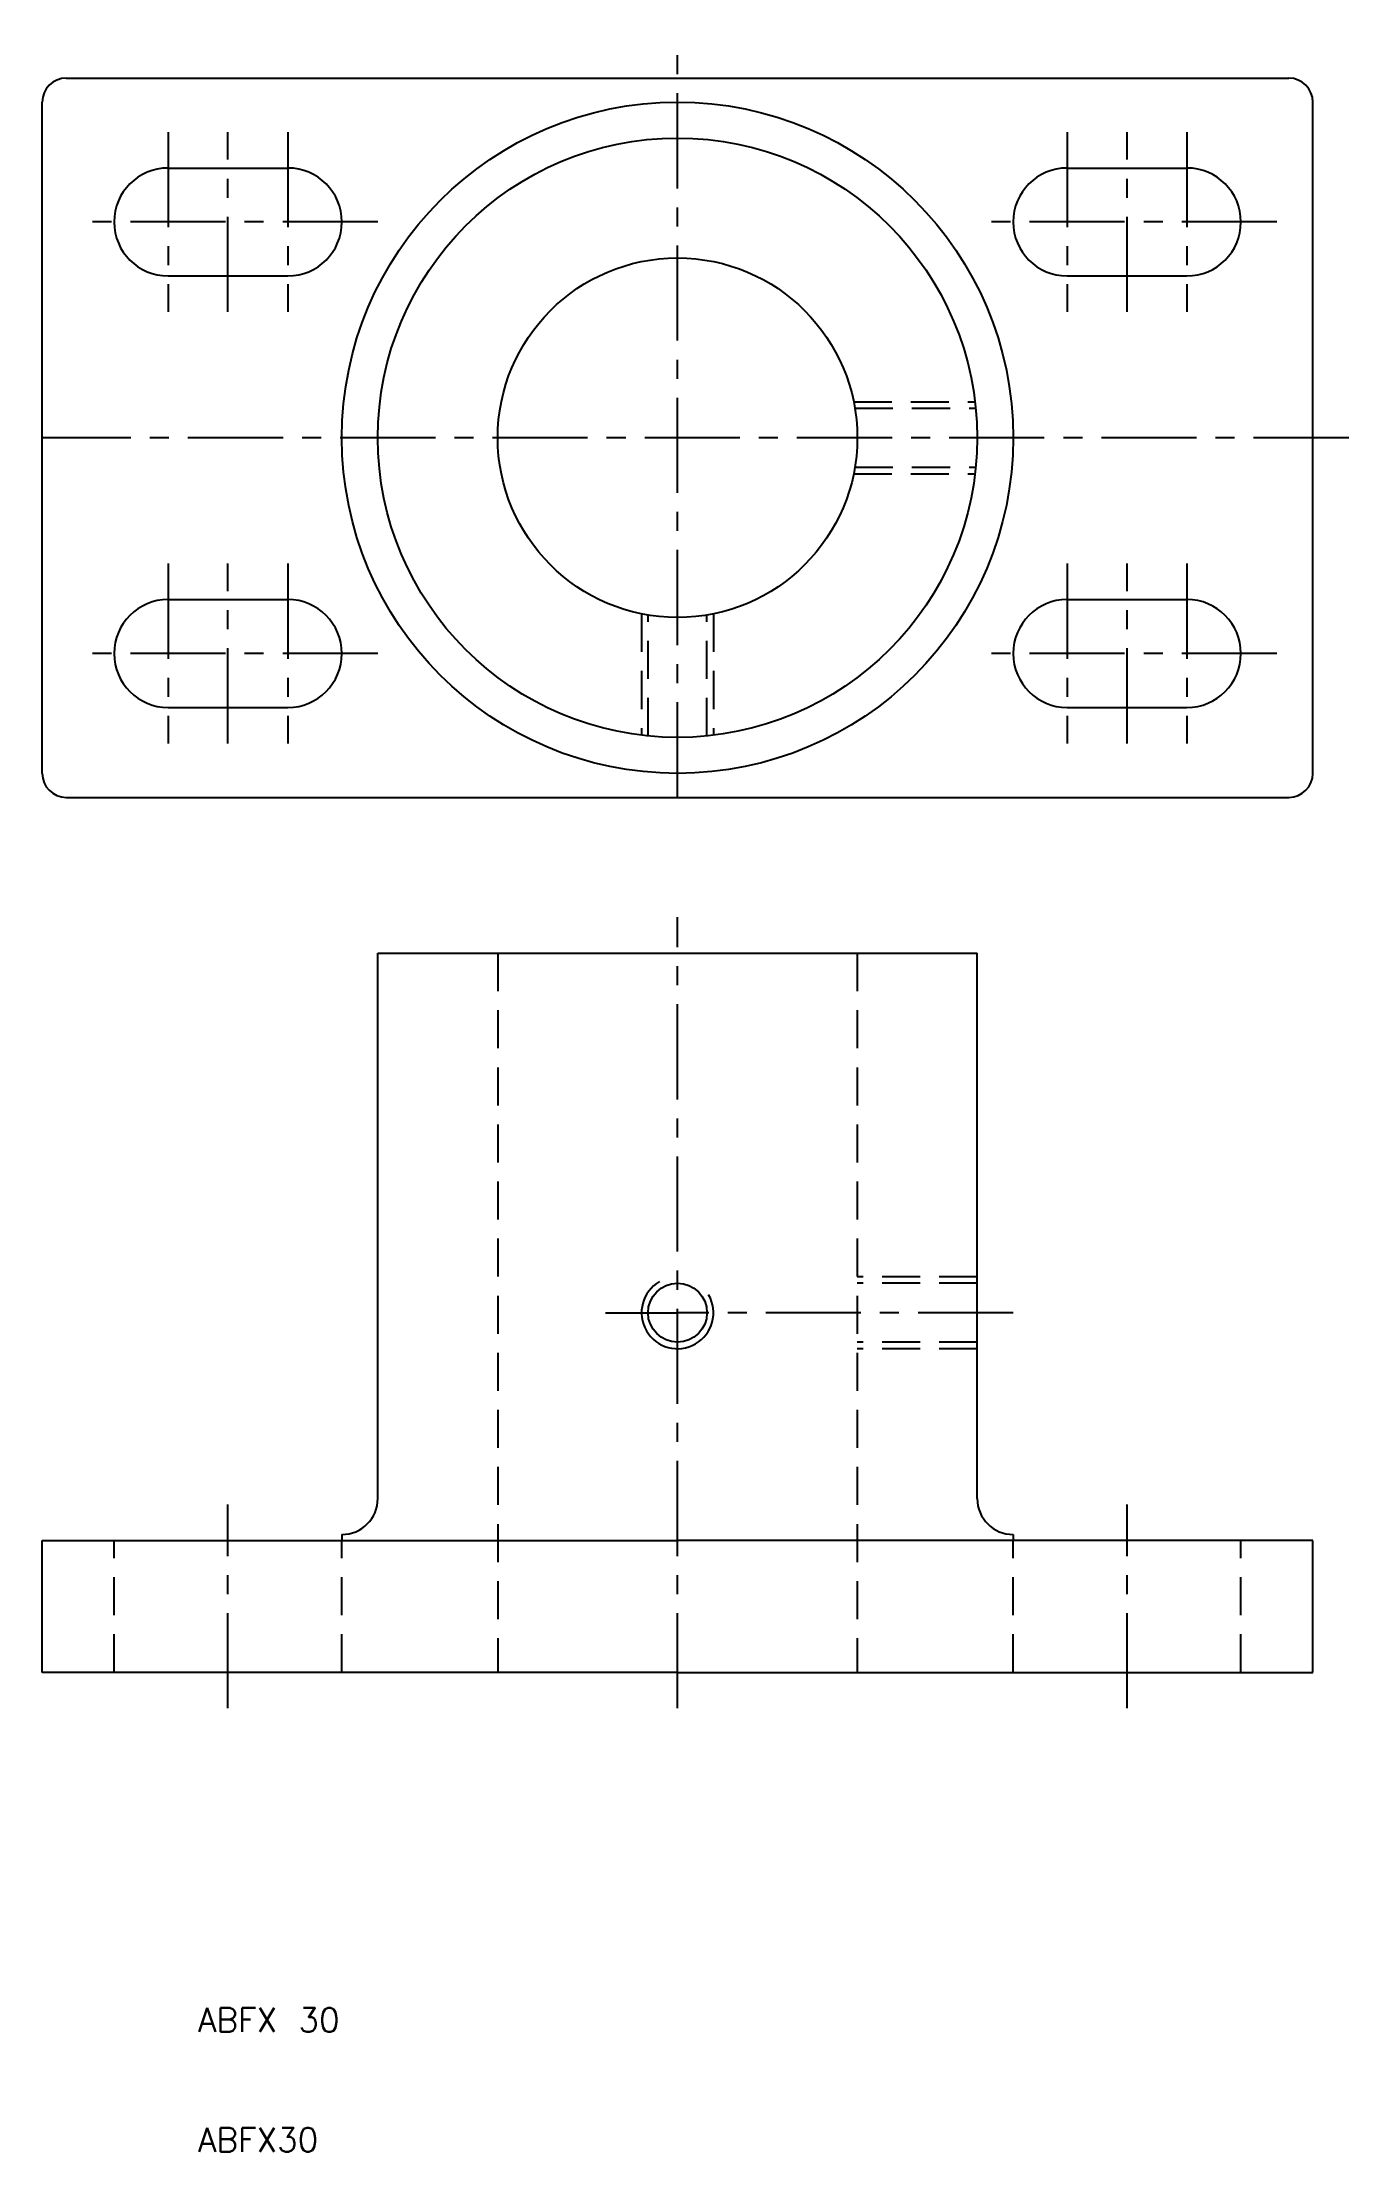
# Model space of a CAD drawing. Extents: x -3 to 106, y 10 to 186.
import ezdxf

# ---------------------------------------------------------------- set-up
doc = ezdxf.new("R2010")
doc.units = 0
doc.header["$LTSCALE"] = 0.25
doc.linetypes.add('CENTER', pattern=[50.8, 31.75, -6.35, 6.35, -6.35])
doc.linetypes.add('DASHED', pattern=[19.05, 12.7, -6.35])
doc.layers.get('0').update_dxf_attribs({"linetype": 'CONTINUOUS'})
doc.layers.add('CENTER', color=1, linetype='CENTER')
doc.styles.get("Standard").update_dxf_attribs({"font": 'txt.shx', "bigfont": 'extfont.shx'})

msp = doc.modelspace()

# ---------------------------------------------------------------- linework, layer by layer
for p, q in [((-1, 183), (101, 183)), ((-3, 125), (-3, 181)), ((103, 125), (103, 181)), ((7.5, 175.5), (17.5, 175.5)), ((82.5, 175.5), (92.5, 175.5)), ((7.5, 166.5), (17.5, 166.5)), ((82.5, 166.5), (92.5, 166.5)), ((7.5, 139.5), (17.5, 139.5)), ((82.5, 139.5), (92.5, 139.5)), ((7.5, 130.5), (17.5, 130.5)), ((82.5, 130.5), (92.5, 130.5)), ((-1, 123), (101, 123)), ((25, 64.5), (25, 110)), ((25, 110), (75, 110)), ((75, 64.5), (75, 110)), ((-3, 50), (-3, 61)), ((-3, 61), (25, 61)), ((22, 61.5), (22, 61)), ((25, 61), (50, 61)), ((75, 61), (50, 61)), ((103, 61), (75, 61)), ((78, 61.5), (78, 61)), ((103, 50), (103, 61)), ((50, 50), (-3, 50)), ((50, 50), (103, 50))]:
    msp.add_line(p, q)
at = {"color": 3, "linetype": 'DASHED'}
for p, q in [((64.696938, 156), (74.819347, 156)), ((64.797071, 155.459), (74.878772, 155.459)), ((64.696938, 150), (74.819347, 150)), ((64.797071, 150.541), (74.878772, 150.541)), ((47, 138.303062), (47, 128.180653)), ((47.541, 128.121228), (47.541, 138.202929)), ((52.459, 128.121228), (52.459, 138.202929)), ((53, 138.303062), (53, 128.180653)), ((35, 110), (35, 50)), ((65, 110), (65, 50)), ((75, 83), (65, 83)), ((75, 82.459), (65, 82.459)), ((75, 77.541), (65, 77.541)), ((75, 77), (65, 77)), ((3, 50), (3, 61)), ((22, 50), (22, 61)), ((78, 50), (78, 61)), ((97, 50), (97, 61))]:
    msp.add_line(p, q, dxfattribs=at)
for centre, radius in [((50, 153), 28), ((50, 153), 25), ((50, 153), 15), ((50, 80), 2.459)]:
    msp.add_circle(centre, radius)
for centre, radius, start, end in [((-1, 181), 2, 90, 180), ((101, 181), 2, 0, 90), ((7.5, 171), 4.5, 90, 270), ((17.5, 171), 4.5, 270, 90), ((82.5, 171), 4.5, 90, 270), ((92.5, 171), 4.5, 270, 90), ((7.5, 135), 4.5, 90, 270), ((17.5, 135), 4.5, 270, 90), ((82.5, 135), 4.5, 90, 270), ((92.5, 135), 4.5, 270, 90), ((-1, 125), 2, 180, 270), ((101, 125), 2, 270, 0), ((22, 64.5), 3, 270, 0), ((78, 64.5), 3, 180, 270)]:
    msp.add_arc(centre, radius, start, end)
at = {"color": 3}
msp.add_arc((50, 80), 3, 120, 30, dxfattribs=at)
at = {"layer": 'CENTER', "color": 1, "linetype": 'CENTER'}
for p, q in [((50, 123), (50, 186)), ((7.5, 178.5), (7.5, 163.5)), ((12.5, 163.5), (12.5, 178.5)), ((17.5, 178.5), (17.5, 163.5)), ((82.5, 178.5), (82.5, 163.5)), ((87.5, 163.5), (87.5, 178.5)), ((92.5, 178.5), (92.5, 163.5)), ((25, 171), (0, 171)), ((100, 171), (75, 171)), ((106, 153), (-3, 153)), ((7.5, 142.5), (7.5, 127.5)), ((12.5, 127.5), (12.5, 142.5)), ((17.5, 142.5), (17.5, 127.5)), ((82.5, 142.5), (82.5, 127.5)), ((87.5, 127.5), (87.5, 142.5)), ((92.5, 142.5), (92.5, 127.5)), ((25, 135), (0, 135)), ((100, 135), (75, 135)), ((50, 47), (50, 113)), ((44, 80), (50, 80)), ((78, 80), (50, 80)), ((12.5, 47), (12.5, 64)), ((87.5, 47), (87.5, 64))]:
    msp.add_line(p, q, dxfattribs=at)

# ---------------------------------------------------------------- texts
for s, p in [('ABFX 30', (10, 20)), ('ABFX30', (10, 10))]:
    msp.add_text(s, height=2).set_placement(p)

doc.saveas('drawing.dxf')
